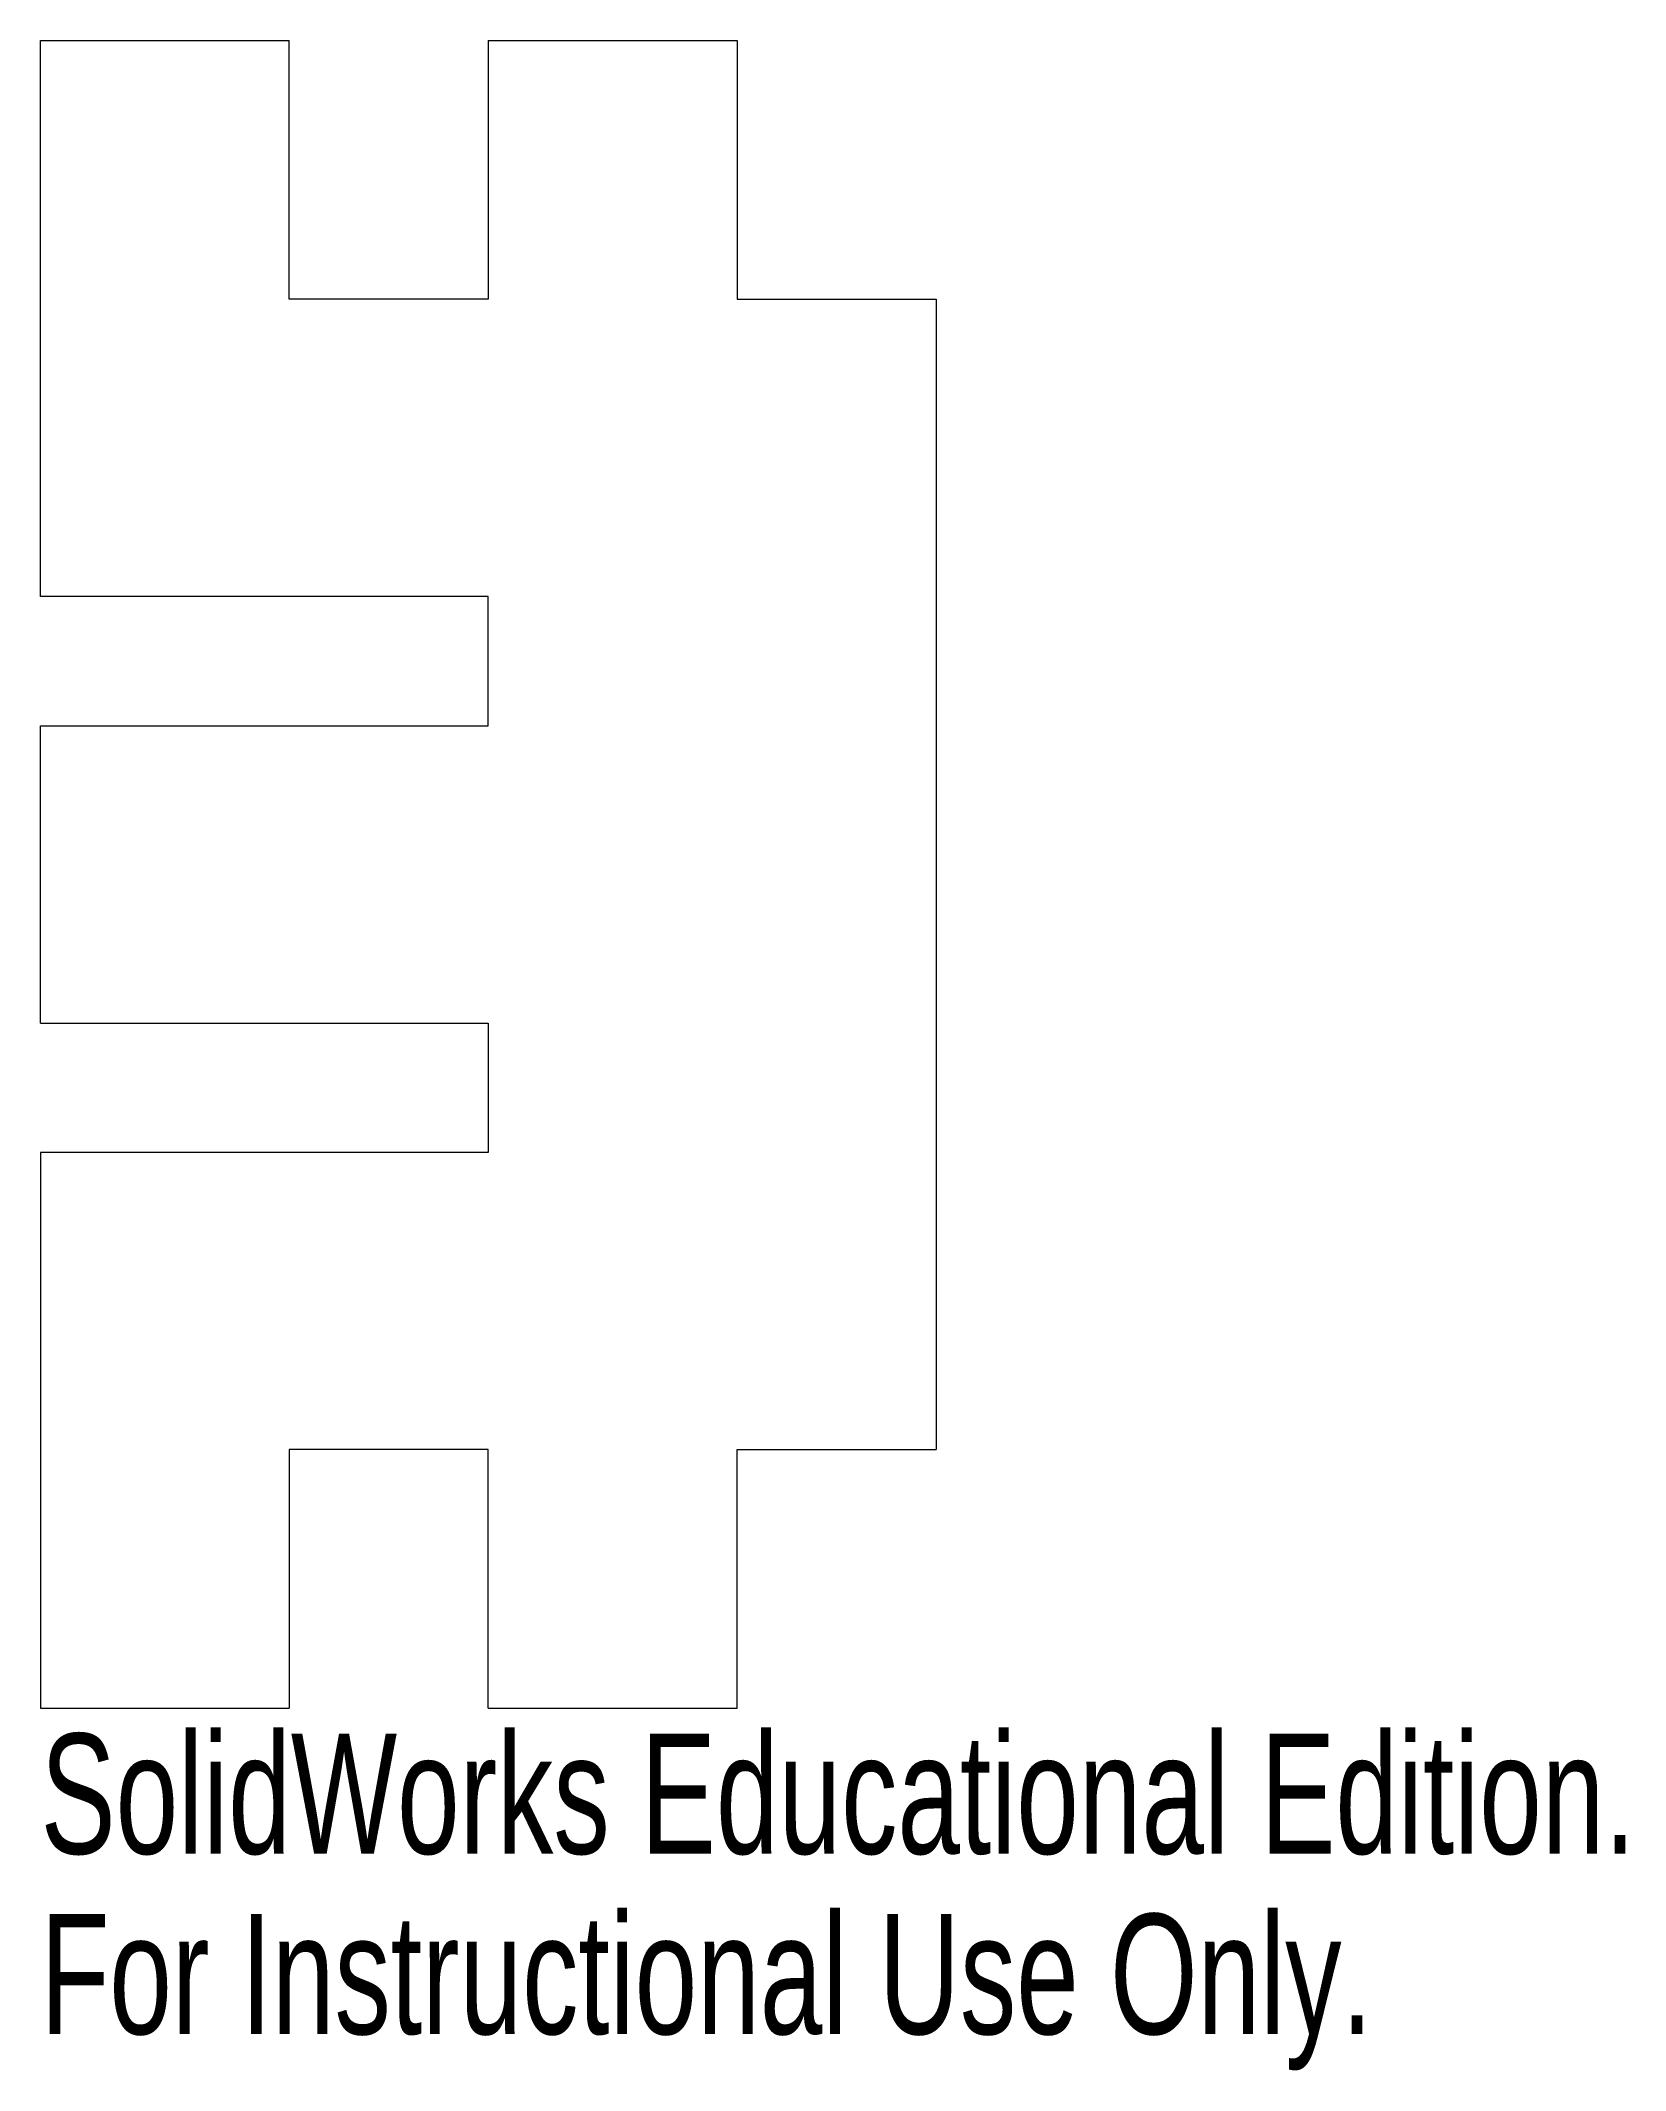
# Model space of a CAD drawing. Header units: millimetres. Extents: x -18 to 45.7, y -48.1 to 33.5.
import ezdxf

# ---------------------------------------------------------------- set-up
doc = ezdxf.new("R2010")
doc.units = ezdxf.units.MM
doc.styles.add('SLDTEXTSTYLE0', font='TXT', dxfattribs={"width": 0.7})

msp = doc.modelspace()

# ---------------------------------------------------------------- linework, layer by layer
at = {"color": 7, "linetype": 'Continuous', "lineweight": 15}
for p, q in [((-18, 11.175), (-18, 33.525)), ((-18, 33.525), (-8, 33.525)), ((-8, 23.125), (-8, 33.525)), ((0, 33.525), (0, 23.125)), ((0, 33.525), (10, 33.525)), ((10, 33.525), (10, 23.125)), ((0, 23.125), (-8, 23.125)), ((10, 23.125), (18, 23.125)), ((18, 23.125), (18, -23.125)), ((0, 11.175), (-18, 11.175)), ((0, 5.975), (0, 11.175)), ((-18, -5.975), (-18, 5.975)), ((-18, 5.975), (0, 5.975)), ((-18, -5.975), (0, -5.975)), ((0, -5.975), (0, -11.175)), ((-18, -11.175), (-18, -33.525)), ((0, -11.175), (-18, -11.175)), ((-8, -23.125), (-8, -33.525)), ((0, -23.125), (-8, -23.125)), ((0, -33.525), (0, -23.125)), ((10, -23.125), (18, -23.125)), ((10, -33.525), (10, -23.125)), ((-18, -33.525), (-8, -33.525)), ((0, -33.525), (10, -33.525))]:
    msp.add_line(p, q, dxfattribs=at)

# ---------------------------------------------------------------- texts
at = {"color": 7, "linetype": 'Continuous', "char_height": 4.83362, "attachment_point": 1, "style": 'SLDTEXTSTYLE0'}
for s, insert in [('SolidWorks Educational Edition.', (-18, -34.545)), ('For Instructional Use Only.', (-18, -41.795))]:
    msp.add_mtext(s, dxfattribs=dict(at, insert=insert))

doc.saveas('drawing.dxf')
